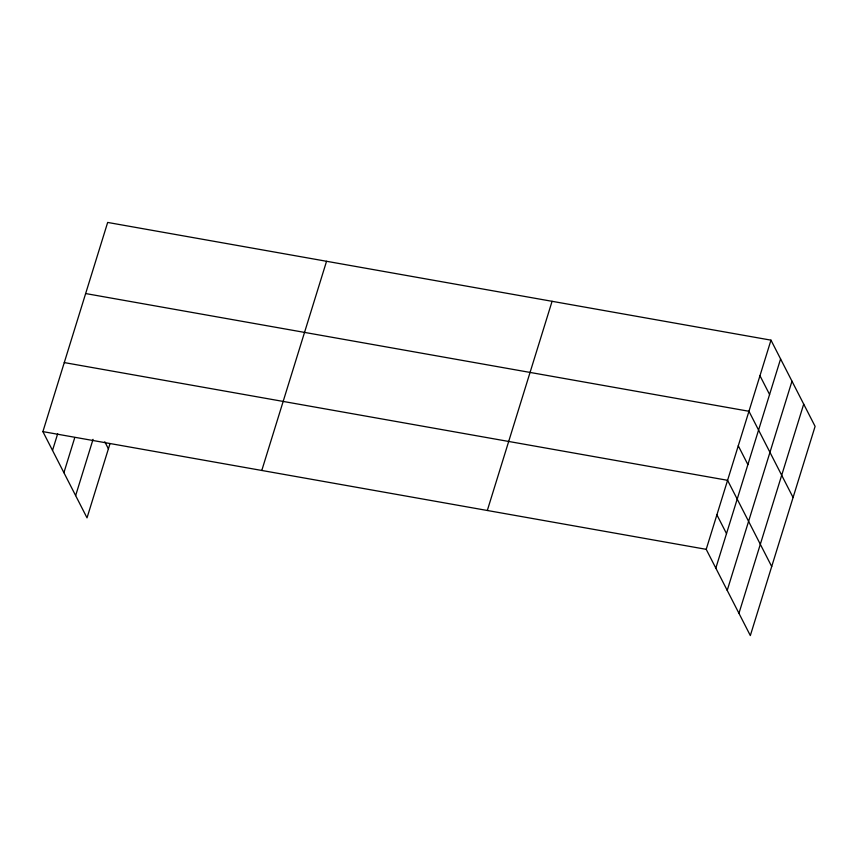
<?xml version="1.0" encoding="UTF-8"?>
<svg xmlns="http://www.w3.org/2000/svg" width="858" height="858" viewBox="0 0 858 858"><rect width="100%" height="100%" fill="white"/><g stroke="black" fill="none" stroke-linecap="round" stroke-linejoin="round"><path stroke-width="1.29" d="M109.985 443.704L87.023 517.846L42.9 431.617L107.668 222.436L770.977 340.154L815.1 426.383L750.332 635.563L706.209 549.335L770.977 340.154M52.52 450.407L57.668 433.794M63.91 472.661L74.592 438.148M75.643 495.592L93.05 439.35M261.787 470.463L326.555 261.282M487.312 510.489L552.08 301.308M715.829 568.125L780.587 358.955M727.219 590.379L791.977 381.209M738.952 613.309L803.71 404.129M85.65 293.554L748.948 411.272L793.082 497.511M64.275 362.58L727.584 480.308L771.707 566.537M42.9 431.617L706.209 549.335M759.963 375.718L769.583 394.508M738.266 445.785L747.886 464.586M716.891 514.821L726.511 533.612M104.805 441.784L108.398 448.82"/></g></svg>
